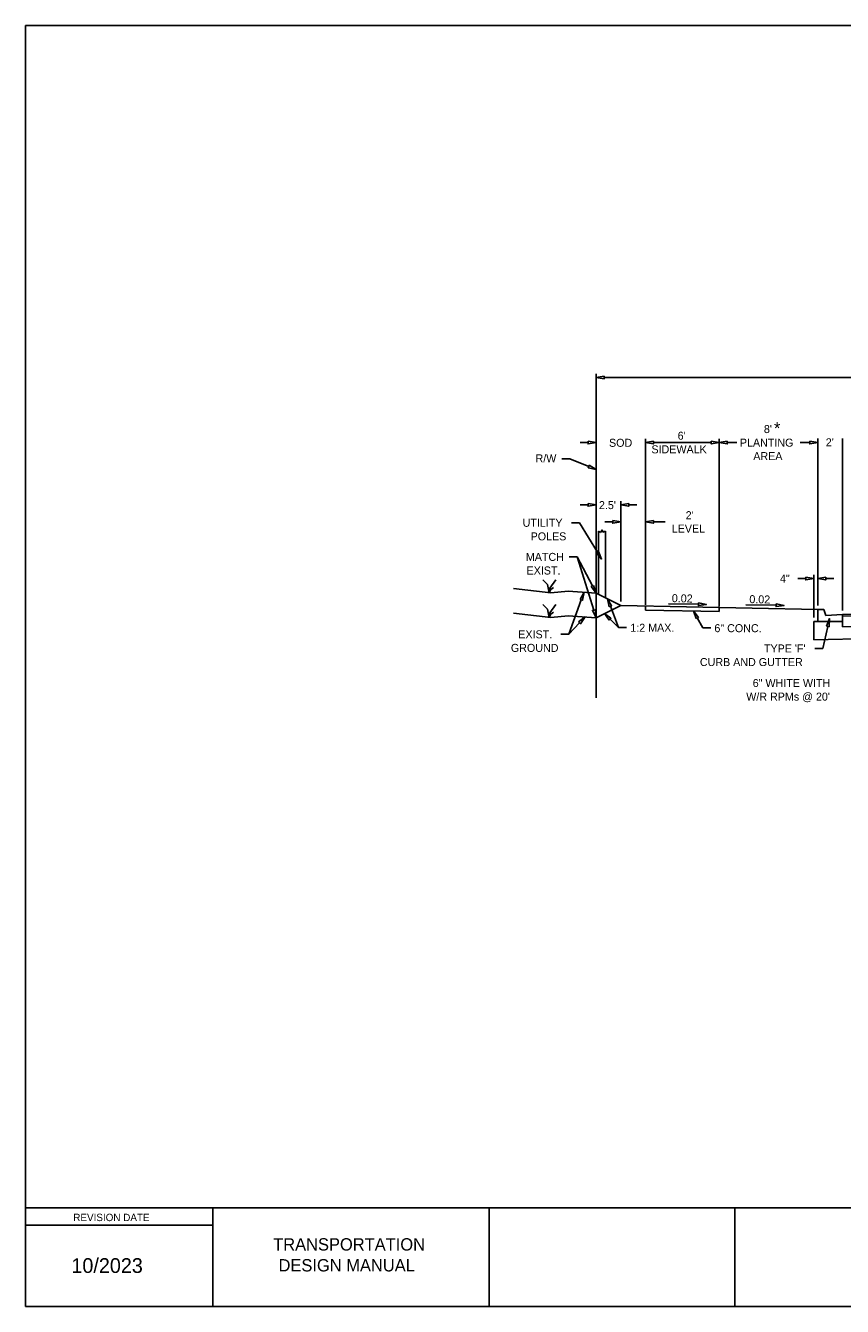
# Model space of a CAD drawing. Extents: x -227 to 279, y -162 to 180.
# Drawn here: x -226.6 to -8.9, y -161.5 to 179.7 of the extents above; entities that cross this region are included whole.
import ezdxf

# ---------------------------------------------------------------- set-up
doc = ezdxf.new("R2010")
doc.units = 0
for name, color, linetype in [('Default', 7, 'Continuous'), ('SheetBorder_dp', 7, 'Continuous'), ('SheetLines_dp', 7, 'Continuous'), ('TextMinor', 7, 'Continuous')]:
    doc.layers.add(name, color=color, linetype=linetype)

msp = doc.modelspace()

# ---------------------------------------------------------------- linework, layer by layer
at = {"layer": 'Default'}
for p, q in [((-74.56, 84.04), (-74.56, 86.89)), ((-74.56, 0.6), (-74.56, 86.28)), ((-72.43, 85.9), (28.07, 85.9)), ((-76.69, 68.62), (-78.82, 68.62)), ((-61.44, 25.36), (-61.44, 69.6)), ((-43.88, 68.62), (-59.3, 68.62)), ((-59.3, 68.62), (-57.17, 68.62)), ((-41.75, 24.96), (-41.75, 69.6)), ((-41.75, 25.69), (-41.75, 69.6)), ((-39.62, 68.62), (-37.03, 68.62)), ((-17.63, 68.62), (-20.22, 68.62)), ((-15.5, 25.26), (-15.5, 69.73)), ((-15.5, 62.65), (-15.5, 69.6)), ((-8.94, 23.89), (-8.94, 69.73)), ((-61.44, 67.63), (-61.44, 46.5)), ((-81.58, 64.31), (-83.71, 64.31)), ((-76.69, 52.02), (-78.82, 52.02)), ((-68, 26.31), (-68, 53)), ((-65.86, 52.02), (-63.73, 52.02)), ((-68, 26.31), (-68, 48.46)), ((-79.02, 47.27), (-81.15, 47.27)), ((-73.89, 28.17), (-73.89, 44.98)), ((-73.89, 44.98), (-73.38, 44.67)), ((-73.38, 44.67), (-72.94, 45.39)), ((-72.94, 45.39), (-72.74, 44.78)), ((-72.74, 44.78), (-72.06, 44.99)), ((-70.13, 47.48), (-72.26, 47.48)), ((-72.06, 44.99), (-72.06, 27.26)), ((-59.3, 47.48), (-56.15, 47.48)), ((-79.64, 38.21), (-81.77, 38.21)), ((-87.51, 30.8), (-88.72, 32.07)), ((-87.03, 28.6), (-87.51, 30.8)), ((-86.91, 29.81), (-85.29, 32.01)), ((-18.71, 32.4), (-20.85, 32.4)), ((-16.58, 21.98), (-16.58, 33.38)), ((-15.5, 25.16), (-15.5, 33.38)), ((-13.37, 32.4), (-11.24, 32.4)), ((-86.61, 28.54), (-96.54, 29.7)), ((-87.03, 28.6), (-86.91, 29.81)), ((-87.03, 28.6), (-86.62, 29.45)), ((-86.62, 29.45), (-85.91, 29.98)), ((-82.02, 29), (-86.61, 28.54)), ((-74.56, 28.51), (-82.02, 29)), ((-68, 25.23), (-74.56, 28.51)), ((-87.51, 24.24), (-88.72, 25.51)), ((-87.03, 22.04), (-87.51, 24.24)), ((-86.91, 23.24), (-85.29, 25.45)), ((-68, 25.23), (-74.56, 21.95)), ((-15.5, 24.18), (-68, 25.23)), ((-61.44, 24), (-61.44, 25.1)), ((-41.75, 23.61), (-61.44, 24)), ((-41.75, 23.61), (-41.75, 24.7)), ((-15.5, 20.9), (-15.5, 24.18)), ((-15.5, 24.18), (-13.86, 24.18)), ((-13.86, 24.18), (-13.31, 22.54)), ((-86.61, 21.98), (-96.54, 23.14)), ((-87.03, 22.04), (-86.91, 23.24)), ((-87.03, 22.04), (-86.62, 22.89)), ((-86.62, 22.89), (-85.91, 23.42)), ((-82.02, 22.44), (-86.61, 21.98)), ((-74.56, 21.95), (-82.02, 22.44)), ((-16.59, 20.9), (-16.59, 16.1)), ((-15.5, 20.9), (-16.59, 20.9)), ((-8.94, 20.9), (-15.5, 20.9)), ((-13.31, 22.54), (-8.94, 22.81)), ((32.08, 23.63), (-8.94, 22.81)), ((-8.94, 19.53), (-8.94, 22.81)), ((-8.94, 22.81), (-8.94, 20.9)), ((-81.85, 17.59), (-83.98, 17.59)), ((-68.57, 19.35), (-66.43, 19.35)), ((-46.16, 19.23), (-44.03, 19.23)), ((-16.59, 16.09), (32.07, 17.07)), ((-8.94, 19.53), (32.07, 20.35)), ((-14.13, 13.75), (-16.26, 13.75))]:
    msp.add_line(p, q, dxfattribs=at)
for points in [[(-72.43, 86.26), (-72.43, 85.55), (-74.56, 85.9)], [(-76.69, 68.97), (-76.69, 68.26), (-74.56, 68.62)], [(-59.3, 68.97), (-59.3, 68.26), (-61.44, 68.62)], [(-59.3, 68.97), (-59.3, 68.26), (-61.44, 68.62)], [(-43.88, 68.97), (-43.88, 68.26), (-41.75, 68.62)], [(-39.62, 68.97), (-39.62, 68.26), (-41.75, 68.62)], [(-17.63, 68.97), (-17.63, 68.26), (-15.5, 68.62)], [(-76.4, 62.56), (-74.56, 61.41), (-76.67, 61.9)], [(-76.69, 52.37), (-76.69, 51.66), (-74.56, 52.02)], [(-65.86, 52.37), (-65.86, 51.66), (-68, 52.02)], [(-70.13, 47.84), (-70.13, 47.12), (-68, 47.48)], [(-59.3, 47.84), (-59.3, 47.12), (-61.44, 47.48)], [(-73.9, 39.58), (-73.09, 37.57), (-74.51, 39.2)], [(-18.71, 32.75), (-18.71, 32.04), (-16.58, 32.4)], [(-13.37, 32.75), (-13.37, 32.04), (-15.5, 32.4)], [(-78.84, 26.84), (-77.78, 28.72), (-78.18, 26.6)], [(-75.23, 30.56), (-74.56, 28.51), (-75.86, 30.23)], [(-74.85, 24.09), (-74.56, 21.95), (-75.53, 23.88)], [(-71.09, 24.87), (-71.53, 26.99), (-70.42, 25.13)], [(-47.28, 25.88), (-45.15, 25.48), (-47.29, 25.17)], [(-26.61, 25.61), (-24.49, 25.21), (-26.63, 24.9)], [(-79.24, 20.84), (-77.51, 22.14), (-78.72, 20.35)], [(-71.09, 21.3), (-72.37, 23.04), (-70.6, 21.81)], [(-47.93, 21.71), (-48.64, 23.75), (-47.31, 22.05)], [(-13.19, 19.71), (-12.39, 21.71), (-12.5, 19.55)]]:
    msp.add_lwpolyline(points, close=True, dxfattribs=at)
for points in [[(-76.53, 62.23), (-81.58, 64.31)], [(-74.2, 39.39), (-79.02, 47.27)], [(-75.55, 30.4), (-79.64, 38.21)], [(-75.19, 23.98), (-79.64, 38.21)], [(-78.51, 26.72), (-81.85, 17.59)], [(-70.76, 25), (-68.57, 19.35)], [(-47.28, 25.52), (-55.3, 25.68)], [(-26.62, 25.26), (-34.64, 25.42)], [(-78.98, 20.6), (-81.85, 17.59)], [(-70.84, 21.55), (-68.57, 19.35)], [(-47.62, 21.88), (-46.16, 19.23)], [(32.09, 23.22), (-8.94, 22.4)], [(-12.84, 19.63), (-14.13, 13.75)]]:
    msp.add_lwpolyline(points, dxfattribs=at)
at = {"layer": 'SheetBorder_dp'}
for p, q in [((-226.57, 179.69), (-226.57, -161.52)), ((-226.57, 179.69), (278.68, 179.69)), ((-226.57, -135.27), (278.68, -135.27)), ((-226.57, -161.52), (278.68, -161.52))]:
    msp.add_line(p, q, dxfattribs=at)
at = {"layer": 'SheetLines_dp'}
for p, q in [((-176.69, -135.27), (-176.69, -161.52)), ((-103.02, -135.27), (-103.02, -161.52)), ((-37.59, -135.27), (-37.59, -161.52)), ((-226.57, -139.86), (-176.69, -139.86))]:
    msp.add_line(p, q, dxfattribs=at)

# ---------------------------------------------------------------- texts
at = {"layer": 'Default'}
for s, height, p in [("8'", 2.133, (-29.85, 71.14)), ('*', 3.28, (-27.18, 70.77)), ('SOD', 2.133, (-71.12, 67.48)), ("6'", 2.133, (-52.83, 69.37)), ('PLANTING', 2.133, (-36.26, 67.52)), ("2'", 2.133, (-13.37, 67.61)), ('R/W', 2.133, (-90.7, 63.33)), ('SIDEWALK', 2.133, (-59.82, 65.74)), ('AREA', 2.133, (-32.68, 63.93)), ("2.5'", 2.133, (-73.81, 50.88)), ('UTILITY', 2.133, (-94.14, 46.18)), ("2'", 2.133, (-50.7, 48.19)), ('POLES', 2.133, (-92.01, 42.55)), ('LEVEL', 2.133, (-54.41, 44.62)), ('MATCH', 2.133, (-93.28, 37.08)), ('EXIST.', 2.133, (-93.09, 33.46)), ('4"', 2.133, (-25.58, 31.3)), ('EXIST.', 2.133, (-95.3, 16.46)), ('1:2 MAX.', 2.133, (-65.45, 18.21)), ('6" CONC.', 2.133, (-43.04, 18.09)), ('GROUND', 2.133, (-97.27, 12.84)), ("TYPE 'F'", 2.133, (-29.84, 12.69)), ('CURB AND GUTTER', 2.1325, (-46.91, 9.07)), ('6" WHITE WITH', 2.1325, (-32.83, 3.48)), ("W/R RPMs @ 20'", 2.1325, (-34.56, -0.14))]:
    msp.add_text(s, height=height, dxfattribs=at).set_placement(p)
for p in [(-54.41, 26.1), (-33.75, 25.84)]:
    msp.add_text('0.02', height=2.133, rotation=358.8542, dxfattribs=at).set_placement(p)
at = {"layer": 'TextMinor'}
for s, height, p in [('REVISION DATE', 1.9685, (-213.87, -138.8)), ('TRANSPORTATION', 3.2808, (-160.61, -146.64)), ('10/2023', 3.937, (-214.37, -152.61)), ('DESIGN MANUAL', 3.2808, (-159.18, -152.21))]:
    msp.add_text(s, height=height, dxfattribs=at).set_placement(p)

doc.saveas('drawing.dxf')
